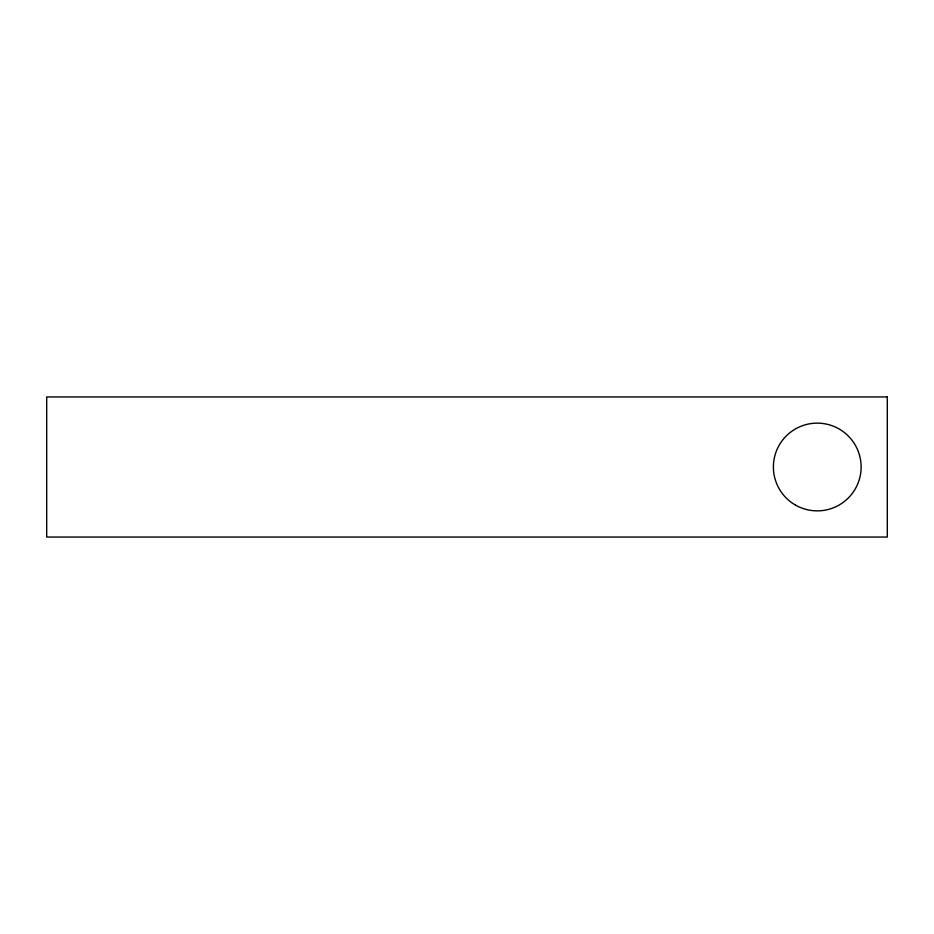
<?xml version="1.0" encoding="UTF-8"?>
<svg xmlns="http://www.w3.org/2000/svg" width="934" height="934" viewBox="0 0 934 934"><rect width="100%" height="100%" fill="white"/><g stroke="black" fill="none" stroke-linecap="round" stroke-linejoin="round"><path stroke-width="1.4" d="M887.3 396.95L46.7 396.95L46.7 537.05L887.3 537.05L887.3 396.95M795.313 504.99A43.875 43.875 0 0 0 861.125 467A43.875 43.875 0 0 0 795.313 429.01A43.875 43.875 0 0 0 795.313 504.99"/></g></svg>
